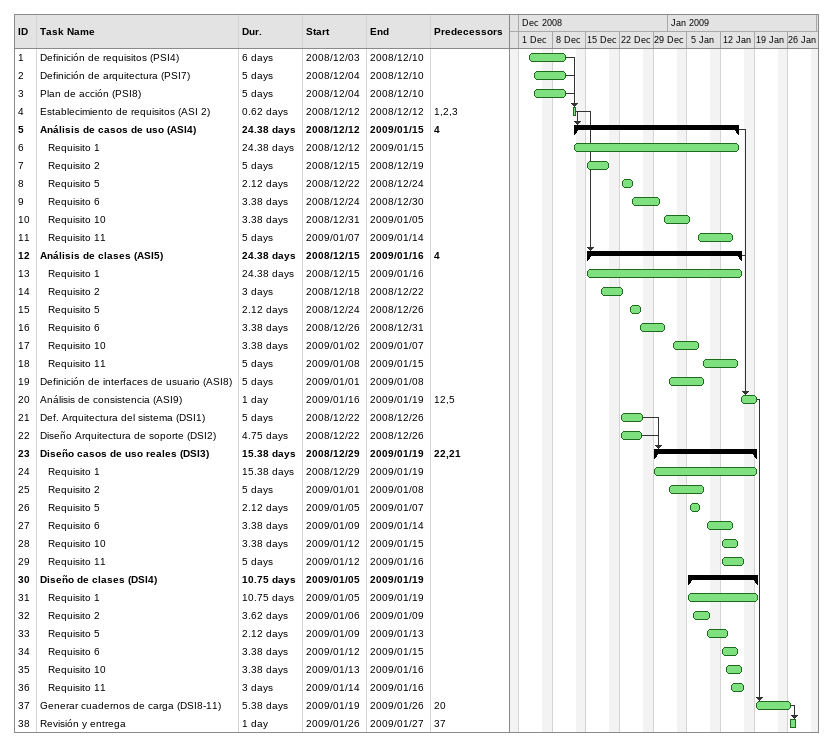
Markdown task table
| ID | Level | Task | Duration | Start | Finish | Predecessors |
|---|---|---|---|---|---|---|
| 1 | 1 | Definición de requisitos (PSI4) | 6d | 2008-12-03 | 2008-12-10 |  |
| 2 | 1 | Definición de arquitectura (PSI7) | 5d | 2008-12-04 | 2008-12-10 |  |
| 3 | 1 | Plan de acción (PSI8) | 5d | 2008-12-04 | 2008-12-10 |  |
| 4 | 1 | Establecimiento de requisitos (ASI 2) | 0.62d | 2008-12-12 | 2008-12-12 | 1, 2, 3 |
| 5 | 1 | **Análisis de casos de uso (ASI4)** | 24.38d | 2008-12-12 | 2009-01-15 | 4 |
| 6 | 2 | Requisito 1 | 24.38d | 2008-12-12 | 2009-01-15 |  |
| 7 | 2 | Requisito 2 | 5d | 2008-12-15 | 2008-12-19 |  |
| 8 | 2 | Requisito 5 | 2.12d | 2008-12-22 | 2008-12-24 |  |
| 9 | 2 | Requisito 6 | 3.38d | 2008-12-24 | 2008-12-30 |  |
| 10 | 2 | Requisito 10 | 3.38d | 2008-12-31 | 2009-01-05 |  |
| 11 | 2 | Requisito 11 | 5d | 2009-01-07 | 2009-01-14 |  |
| 12 | 1 | **Análisis de clases (ASI5)** | 24.38d | 2008-12-15 | 2009-01-16 | 4 |
| 13 | 2 | Requisito 1 | 24.38d | 2008-12-15 | 2009-01-16 |  |
| 14 | 2 | Requisito 2 | 3d | 2008-12-18 | 2008-12-22 |  |
| 15 | 2 | Requisito 5 | 2.12d | 2008-12-24 | 2008-12-26 |  |
| 16 | 2 | Requisito 6 | 3.38d | 2008-12-26 | 2008-12-31 |  |
| 17 | 2 | Requisito 10 | 3.38d | 2009-01-02 | 2009-01-07 |  |
| 18 | 2 | Requisito 11 | 5d | 2009-01-08 | 2009-01-15 |  |
| 19 | 1 | Definición de interfaces de usuario (ASI8) | 5d | 2009-01-01 | 2009-01-08 |  |
| 20 | 1 | Análisis de consistencia (ASI9) | 1d | 2009-01-16 | 2009-01-19 | 12, 5 |
| 21 | 1 | Def. Arquitectura del sistema (DSI1) | 5d | 2008-12-22 | 2008-12-26 |  |
| 22 | 1 | Diseño Arquitectura de soporte (DSI2) | 4.75d | 2008-12-22 | 2008-12-26 |  |
| 23 | 1 | **Diseño casos de uso reales (DSI3)** | 15.38d | 2008-12-29 | 2009-01-19 | 22, 21 |
| 24 | 2 | Requisito 1 | 15.38d | 2008-12-29 | 2009-01-19 |  |
| 25 | 2 | Requisito 2 | 5d | 2009-01-01 | 2009-01-08 |  |
| 26 | 2 | Requisito 5 | 2.12d | 2009-01-05 | 2009-01-07 |  |
| 27 | 2 | Requisito 6 | 3.38d | 2009-01-09 | 2009-01-14 |  |
| 28 | 2 | Requisito 10 | 3.38d | 2009-01-12 | 2009-01-15 |  |
| 29 | 2 | Requisito 11 | 5d | 2009-01-12 | 2009-01-16 |  |
| 30 | 1 | **Diseño de clases (DSI4)** | 10.75d | 2009-01-05 | 2009-01-19 |  |
| 31 | 2 | Requisito 1 | 10.75d | 2009-01-05 | 2009-01-19 |  |
| 32 | 2 | Requisito 2 | 3.62d | 2009-01-06 | 2009-01-09 |  |
| 33 | 2 | Requisito 5 | 2.12d | 2009-01-09 | 2009-01-13 |  |
| 34 | 2 | Requisito 6 | 3.38d | 2009-01-12 | 2009-01-15 |  |
| 35 | 2 | Requisito 10 | 3.38d | 2009-01-13 | 2009-01-16 |  |
| 36 | 2 | Requisito 11 | 3d | 2009-01-14 | 2009-01-16 |  |
| 37 | 1 | Generar cuadernos de carga (DSI8-11) | 5.38d | 2009-01-19 | 2009-01-26 | 20 |
| 38 | 1 | Revisión y entrega | 1d | 2009-01-26 | 2009-01-27 | 37 |
